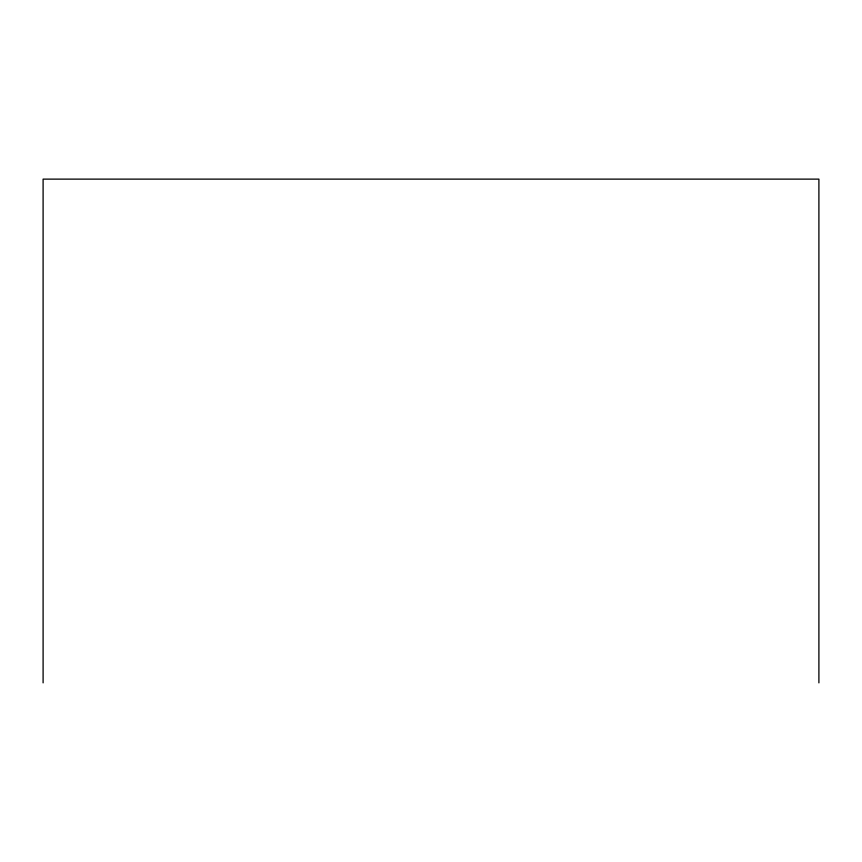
<?xml version="1.0" encoding="UTF-8"?>
<svg xmlns="http://www.w3.org/2000/svg" width="862" height="862" viewBox="0 0 862 862"><rect width="100%" height="100%" fill="white"/><g stroke="black" fill="none" stroke-linecap="round" stroke-linejoin="round"><path stroke-width="1.29" d="M818.9 682.876L818.9 179.124L43.1 179.124L43.1 682.876"/></g></svg>
